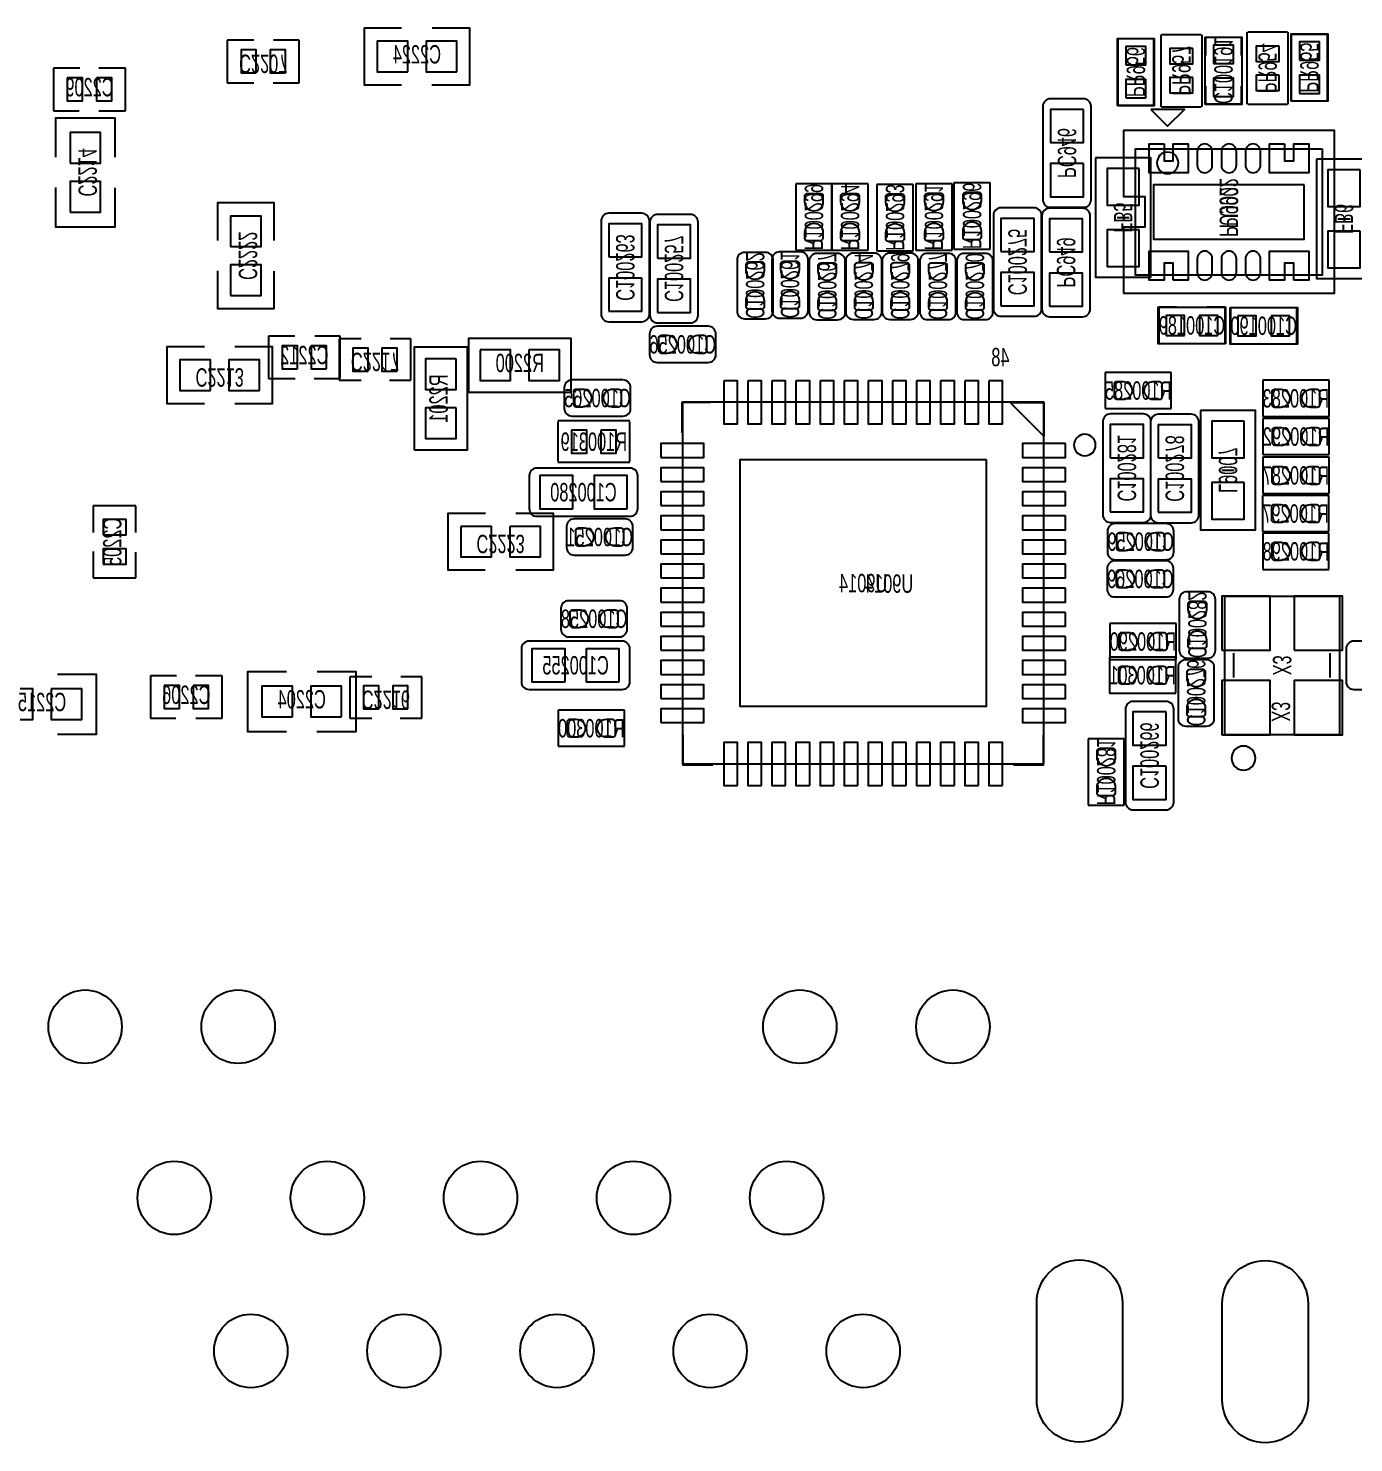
# Model space of a CAD drawing. Extents: x -3 to 113, y -19 to 74.
# Drawn here: x 71.02 to 93.01, y 4.13 to 27.6 of the extents above; entities that cross this region are included whole.
import ezdxf
from ezdxf.enums import TextEntityAlignment as Align

# ---------------------------------------------------------------- set-up
doc = ezdxf.new("R2010")
doc.units = 0
for name, color, linetype in [('PG_ASSEMBLY_BOTTOM', 254, 'CONTINUOUS'), ('PG_SILKSCREEN_BOTTOM', 254, 'CONTINUOUS'), ('PIN_BOTTOM', 12, 'CONTINUOUS'), ('RD_ASSEMBLY_BOTTOM', 40, 'CONTINUOUS'), ('RD_SILKSCREEN_BOTTOM', 254, 'CONTINUOUS')]:
    doc.layers.add(name, color=color, linetype=linetype)

msp = doc.modelspace()

# ---------------------------------------------------------------- linework, layer by layer
at = {"layer": 'PG_ASSEMBLY_BOTTOM'}
for points in [[(77.211428, 27.601418), (76.589128, 27.601418), (76.589128, 26.661618), (77.211428, 26.661618)], [(77.715618, 26.661618), (78.341728, 26.661618), (78.341728, 27.601418), (77.719428, 27.601418)], [(89.80678, 27.493468), (89.80678, 26.299668)], [(90.477086, 27.493468), (89.822274, 27.493468)], [(90.49258, 26.299668), (90.49258, 27.493468)], [(91.237562, 27.535124), (91.237562, 26.341324)], [(91.907868, 27.535124), (91.253056, 27.535124)], [(91.923362, 26.341324), (91.923362, 27.535124)], [(74.318622, 27.403044), (74.318622, 26.698448)], [(74.760074, 27.403044), (74.318622, 27.403044)], [(75.512422, 27.403044), (75.08875, 27.403044)], [(75.512422, 26.698448), (75.512422, 27.403044)], [(71.436484, 26.938478), (71.436484, 26.233882)], [(71.870824, 26.938478), (71.436484, 26.938478)], [(72.630284, 26.938478), (72.187562, 26.938478)], [(72.630284, 26.233882), (72.630284, 26.938478)], [(74.318622, 26.698448), (74.761344, 26.698448)], [(75.078082, 26.698448), (75.512422, 26.698448)], [(89.822274, 26.299668), (90.477086, 26.299668)], [(91.253056, 26.341324), (91.907868, 26.341324)], [(71.436484, 26.233882), (71.860156, 26.233882)], [(72.459596, 25.46477), (72.459596, 26.11247), (71.468996, 26.11247), (71.468996, 25.46477)], [(72.188832, 26.233882), (72.630284, 26.233882)], [(92.48775, 25.603962), (92.48775, 23.50389), (89.387934, 23.50389), (89.387934, 25.603962), (92.48775, 25.603962)], [(88.726264, 25.452324), (88.726264, 23.471124), (89.640664, 23.471124), (89.640664, 25.452324), (88.726264, 25.452324)], [(92.38996, 25.42921), (92.38996, 23.44801), (93.30436, 23.44801), (93.30436, 25.42921), (92.38996, 25.42921)], [(71.468996, 24.96058), (71.468996, 24.30907), (72.459596, 24.30907), (72.459596, 24.95677)], [(84.352638, 25.018238), (83.75269, 25.018238)], [(83.75269, 25.018238), (83.75269, 23.918418)], [(84.952078, 25.017984), (84.35213, 25.017984)], [(84.35213, 25.017984), (84.35213, 23.918164)], [(84.352638, 23.918418), (84.352638, 25.018238)], [(84.952078, 23.918164), (84.952078, 25.017984)], [(85.698584, 25.010364), (85.098636, 25.010364)], [(85.098636, 25.010364), (85.098636, 23.910544)], [(85.698584, 23.910544), (85.698584, 25.010364)], [(86.344506, 25.019762), (85.744558, 25.019762)], [(85.744558, 25.019762), (85.744558, 23.919942)], [(86.344506, 23.919942), (86.344506, 25.019762)], [(86.976712, 25.038304), (86.376764, 25.038304)], [(86.376764, 25.038304), (86.376764, 23.938484)], [(86.976712, 23.938484), (86.976712, 25.038304)], [(75.094592, 24.08047), (75.094592, 24.70277), (74.154792, 24.70277), (74.154792, 24.08047)], [(86.376764, 23.938484), (86.976712, 23.938484)], [(82.777076, 23.756112), (82.777076, 22.910038)], [(83.250278, 23.883112), (82.904076, 23.883112)], [(83.355942, 23.764748), (83.355942, 22.918674)], [(83.377278, 22.910038), (83.377278, 23.756112)], [(83.829144, 23.891748), (83.482942, 23.891748)], [(83.75269, 23.918418), (84.352638, 23.918418)], [(83.956144, 22.918674), (83.956144, 23.764748)], [(83.973416, 23.73884), (83.973416, 22.892766)], [(84.446618, 23.86584), (84.100416, 23.86584)], [(84.35213, 23.918164), (84.952078, 23.918164)], [(84.573618, 22.892766), (84.573618, 23.73884)], [(84.579714, 23.74392), (84.579714, 22.897846)], [(85.052916, 23.87092), (84.706714, 23.87092)], [(85.098636, 23.910544), (85.698584, 23.910544)], [(85.179916, 22.897846), (85.179916, 23.74392)], [(85.184234, 23.74392), (85.184234, 22.897846)], [(85.657436, 23.87092), (85.311234, 23.87092)], [(85.744558, 23.919942), (86.344506, 23.919942)], [(85.784436, 22.897846), (85.784436, 23.74392)], [(85.809582, 23.740364), (85.809582, 22.89429)], [(86.282784, 23.867364), (85.936582, 23.867364)], [(86.409784, 22.89429), (86.409784, 23.740364)], [(86.422992, 23.740364), (86.422992, 22.89429)], [(86.896194, 23.867364), (86.549992, 23.867364)], [(87.023194, 22.89429), (87.023194, 23.740364)], [(74.154792, 23.57628), (74.154792, 22.95017), (75.094592, 22.95017), (75.094592, 23.57247)], [(82.904076, 22.783038), (83.250278, 22.783038)], [(83.482942, 22.791674), (83.829144, 22.791674)], [(84.100416, 22.765766), (84.446618, 22.765766)], [(84.706714, 22.770846), (85.052916, 22.770846)], [(85.311234, 22.770846), (85.657436, 22.770846)], [(85.936582, 22.76729), (86.282784, 22.76729)], [(86.549992, 22.76729), (86.896194, 22.76729)], [(81.32572, 22.530054), (81.32572, 22.183852)], [(82.298794, 22.657054), (81.45272, 22.657054)], [(82.425794, 22.183852), (82.425794, 22.530054)], [(73.939146, 22.316186), (73.316846, 22.316186), (73.316846, 21.376386), (73.939146, 21.376386)], [(74.443336, 21.376386), (75.069446, 21.376386), (75.069446, 22.316186), (74.447146, 22.316186)], [(75.000612, 22.494494), (75.000612, 21.789898)], [(75.442064, 22.494494), (75.000612, 22.494494)], [(76.194412, 22.494494), (75.77074, 22.494494)], [(76.173076, 22.446996), (76.173076, 21.761196)], [(76.538328, 22.446996), (76.173076, 22.446996)], [(76.194412, 21.789898), (76.194412, 22.494494)], [(77.366876, 22.446996), (77.019404, 22.446996)], [(77.366876, 21.761196), (77.366876, 22.446996)], [(77.417676, 20.606512), (78.306676, 20.606512), (78.306676, 22.308312), (77.417676, 22.308312), (77.417676, 20.606512)], [(80.023716, 21.566124), (80.023716, 22.455124), (78.321916, 22.455124), (78.321916, 21.566124), (80.023716, 21.566124)], [(81.45272, 22.056852), (82.298794, 22.056852)], [(88.882982, 21.89099), (88.882982, 21.291042)], [(89.982802, 21.89099), (88.882982, 21.89099)], [(89.982802, 21.291042), (89.982802, 21.89099)], [(75.000612, 21.789898), (75.443334, 21.789898)], [(75.760072, 21.789898), (76.194412, 21.789898)], [(76.173076, 21.761196), (76.539598, 21.761196)], [(77.008736, 21.761196), (77.366876, 21.761196)], [(79.91094, 21.639276), (79.91094, 21.293074)], [(80.884014, 21.766276), (80.03794, 21.766276)], [(81.011014, 21.293074), (81.011014, 21.639276)], [(91.499182, 21.76145), (91.499182, 21.161502)], [(92.599002, 21.76145), (91.499182, 21.76145)], [(92.599002, 21.161502), (92.599002, 21.76145)], [(80.03794, 21.166074), (80.884014, 21.166074)], [(88.882982, 21.291042), (89.982802, 21.291042)], [(90.46591, 21.2598), (90.46591, 19.2786), (91.38031, 19.2786), (91.38031, 21.2598), (90.46591, 21.2598)], [(91.499182, 21.161502), (92.599002, 21.161502)], [(91.503246, 21.127212), (91.503246, 20.527264)], [(92.603066, 21.127212), (91.503246, 21.127212)], [(92.603066, 20.527264), (92.603066, 21.127212)], [(80.998314, 21.085556), (79.804514, 21.085556)], [(79.804514, 21.070062), (79.804514, 20.41525)], [(80.998314, 20.41525), (80.998314, 21.070062)], [(91.49969, 20.482814), (91.49969, 19.882866)], [(92.59951, 20.482814), (91.49969, 20.482814)], [(91.503246, 20.527264), (92.603066, 20.527264)], [(92.59951, 19.882866), (92.59951, 20.482814)], [(79.804514, 20.399756), (80.998314, 20.399756)], [(91.493848, 19.849846), (91.493848, 19.249898)], [(92.593668, 19.849846), (91.493848, 19.849846)], [(91.49969, 19.882866), (92.59951, 19.882866)], [(92.593668, 19.249898), (92.593668, 19.849846)], [(72.800972, 19.677634), (72.096376, 19.677634)], [(72.096376, 19.677634), (72.096376, 19.234912)], [(72.800972, 19.236182), (72.800972, 19.677634)], [(78.603348, 19.553174), (77.977238, 19.553174), (77.977238, 18.613374), (78.599538, 18.613374)], [(79.107538, 18.613374), (79.729838, 18.613374), (79.729838, 19.553174), (79.107538, 19.553174)], [(79.948024, 19.333972), (79.948024, 18.98777)], [(80.921098, 19.460972), (80.075024, 19.460972)], [(81.048098, 18.98777), (81.048098, 19.333972)], [(88.923114, 19.256756), (88.923114, 18.910554)], [(89.896188, 19.383756), (89.050114, 19.383756)], [(90.023188, 18.910554), (90.023188, 19.256756)], [(91.493848, 19.249898), (92.593668, 19.249898)], [(91.498928, 19.222466), (91.498928, 18.622518)], [(92.598748, 19.222466), (91.498928, 19.222466)], [(92.598748, 18.622518), (92.598748, 19.222466)], [(72.096376, 18.918174), (72.096376, 18.483834)], [(72.800972, 18.483834), (72.800972, 18.907506)], [(80.075024, 18.86077), (80.921098, 18.86077)], [(89.050114, 18.783554), (89.896188, 18.783554)], [(88.918288, 18.639028), (88.918288, 18.292826)], [(89.891362, 18.766028), (89.045288, 18.766028)], [(90.018362, 18.292826), (90.018362, 18.639028)], [(91.498928, 18.622518), (92.598748, 18.622518)], [(72.096376, 18.483834), (72.800972, 18.483834)], [(80.828134, 18.10385), (79.98206, 18.10385)], [(89.045288, 18.165826), (89.891362, 18.165826)], [(90.114628, 18.125694), (90.114628, 17.27962)], [(90.58783, 18.252694), (90.241628, 18.252694)], [(90.71483, 17.27962), (90.71483, 18.125694)], [(79.85506, 17.97685), (79.85506, 17.630648)], [(80.955134, 17.630648), (80.955134, 17.97685)], [(88.961722, 17.72666), (88.961722, 17.126712)], [(90.061542, 17.72666), (88.961722, 17.72666)], [(90.061542, 17.126712), (90.061542, 17.72666)], [(79.98206, 17.503648), (80.828134, 17.503648)], [(88.955372, 17.167098), (88.955372, 16.56715)], [(90.055192, 17.167098), (88.955372, 17.167098)], [(90.055192, 16.56715), (90.055192, 17.167098)], [(90.241628, 17.15262), (90.58783, 17.15262)], [(75.30084, 16.92529), (74.65314, 16.92529), (74.65314, 15.93469), (75.30084, 15.93469)], [(75.80503, 15.93469), (76.45654, 15.93469), (76.45654, 16.92529), (75.80884, 16.92529)], [(88.961722, 17.126712), (90.061542, 17.126712)], [(90.094816, 16.995902), (90.094816, 16.149828)], [(90.568018, 17.122902), (90.221816, 17.122902)], [(90.695018, 16.149828), (90.695018, 16.995902)], [(71.500238, 15.889986), (72.147938, 15.889986), (72.147938, 16.880586), (71.500238, 16.880586)], [(73.043034, 16.85671), (73.043034, 16.152114)], [(73.477374, 16.85671), (73.043034, 16.85671)], [(74.236834, 16.85671), (73.794112, 16.85671)], [(74.236834, 16.152114), (74.236834, 16.85671)], [(76.3524, 16.84147), (76.3524, 16.15567)], [(76.717652, 16.84147), (76.3524, 16.84147)], [(77.5462, 16.84147), (77.198728, 16.84147)], [(77.5462, 16.15567), (77.5462, 16.84147)], [(88.955372, 16.56715), (90.055192, 16.56715)], [(79.808832, 16.288258), (79.808832, 15.68831)], [(80.908652, 16.288258), (79.808832, 16.288258)], [(80.908652, 15.68831), (80.908652, 16.288258)], [(73.043034, 16.152114), (73.466706, 16.152114)], [(73.795382, 16.152114), (74.236834, 16.152114)], [(76.3524, 16.15567), (76.718922, 16.15567)], [(77.18806, 16.15567), (77.5462, 16.15567)], [(90.221816, 16.022828), (90.568018, 16.022828)], [(88.602058, 15.81023), (88.602058, 14.71041)], [(89.202006, 15.81023), (88.602058, 15.81023)], [(89.202006, 14.71041), (89.202006, 15.81023)], [(79.808832, 15.68831), (80.908652, 15.68831)], [(88.602058, 14.71041), (89.202006, 14.71041)]]:
    msp.add_lwpolyline(points, dxfattribs=at)
for points in [[(91.969082, 26.390092), (91.969082, 27.507692), (92.578682, 27.507692), (92.578682, 26.390092)], [(89.089992, 26.31567), (89.089992, 27.43327), (89.699592, 27.43327), (89.699592, 26.31567)], [(90.542872, 26.33726), (90.542872, 27.45486), (91.152472, 27.45486), (91.152472, 26.33726)], [(90.883994, 22.366732), (89.766394, 22.366732), (89.766394, 22.976332), (90.883994, 22.976332)], [(90.956892, 22.970236), (92.074492, 22.970236), (92.074492, 22.360636), (90.956892, 22.360636)], [(87.869522, 15.395956), (87.869522, 21.395944), (81.869534, 21.395944), (81.869534, 15.395956)], [(90.870786, 15.880842), (90.870786, 18.180812), (92.770706, 18.180812), (92.770706, 15.880842)]]:
    msp.add_lwpolyline(points, close=True, dxfattribs=at)
for points in [[(88.651334, 26.303986, 0.414214), (88.524334, 26.430986), (87.97798, 26.430986, 0.414214), (87.85098, 26.303986), (87.85098, 24.758142, 0.414214), (87.97798, 24.631142), (88.524334, 24.631142, 0.414214), (88.651334, 24.758142)], [(80.522572, 22.85873, 0.414214), (80.649572, 22.73173), (81.195926, 22.73173, 0.414214), (81.322926, 22.85873), (81.322926, 24.404574, 0.414214), (81.195926, 24.531574), (80.649572, 24.531574, 0.414214), (80.522572, 24.404574)], [(81.331054, 22.839934, 0.414214), (81.458054, 22.712934), (82.004408, 22.712934, 0.414214), (82.131408, 22.839934), (82.131408, 24.385778, 0.414214), (82.004408, 24.512778), (81.458054, 24.512778, 0.414214), (81.331054, 24.385778)], [(87.030814, 22.949916, 0.414214), (87.157814, 22.822916), (87.704168, 22.822916, 0.414214), (87.831168, 22.949916), (87.831168, 24.49576, 0.414214), (87.704168, 24.62276), (87.157814, 24.62276, 0.414214), (87.030814, 24.49576)], [(87.836248, 22.942296, 0.414214), (87.963248, 22.815296), (88.509602, 22.815296, 0.414214), (88.636602, 22.942296), (88.636602, 24.48814, 0.414214), (88.509602, 24.61514), (87.963248, 24.61514, 0.414214), (87.836248, 24.48814)], [(88.845136, 19.52879, 0.414214), (88.972136, 19.40179), (89.51849, 19.40179, 0.414214), (89.64549, 19.52879), (89.64549, 21.074634, 0.414214), (89.51849, 21.201634), (88.972136, 21.201634, 0.414214), (88.845136, 21.074634)], [(89.639902, 19.524218, 0.414214), (89.766902, 19.397218), (90.313256, 19.397218, 0.414214), (90.440256, 19.524218), (90.440256, 21.070062, 0.414214), (90.313256, 21.197062), (89.766902, 21.197062, 0.414214), (89.639902, 21.070062)], [(81.001616, 19.504406, 0.414214), (81.128616, 19.631406), (81.128616, 20.17776, 0.414214), (81.001616, 20.30476), (79.455772, 20.30476, 0.414214), (79.328772, 20.17776), (79.328772, 19.631406, 0.414214), (79.455772, 19.504406)], [(80.871568, 16.632174, 0.414214), (80.998568, 16.759174), (80.998568, 17.305528, 0.414214), (80.871568, 17.432528), (79.325724, 17.432528, 0.414214), (79.198724, 17.305528), (79.198724, 16.759174, 0.414214), (79.325724, 16.632174)], [(94.55658, 16.632174, 0.414214), (94.68358, 16.759174), (94.68358, 17.305528, 0.414214), (94.55658, 17.432528), (93.010736, 17.432528, 0.414214), (92.883736, 17.305528), (92.883736, 16.759174, 0.414214), (93.010736, 16.632174)], [(90.021918, 16.305784, 0.414214), (89.894918, 16.432784), (89.348564, 16.432784, 0.414214), (89.221564, 16.305784), (89.221564, 14.75994, 0.414214), (89.348564, 14.63294), (89.894918, 14.63294, 0.414214), (90.021918, 14.75994)]]:
    msp.add_lwpolyline(points, format="xyb", close=True, dxfattribs=at)
for points in [[(90.10142, 25.366726, 1), (89.742264, 25.366726, 1), (90.10142, 25.366726)], [(82.904076, 23.883112, 0.414214), (82.777076, 23.756112)], [(83.377278, 23.756112, 0.414214), (83.250278, 23.883112)], [(83.482942, 23.891748, 0.414214), (83.355942, 23.764748)], [(83.956144, 23.764748, 0.414214), (83.829144, 23.891748)], [(84.100416, 23.86584, 0.414214), (83.973416, 23.73884)], [(84.573618, 23.73884, 0.414214), (84.446618, 23.86584)], [(84.706714, 23.87092, 0.414214), (84.579714, 23.74392)], [(85.179916, 23.74392, 0.414214), (85.052916, 23.87092)], [(85.311234, 23.87092, 0.414214), (85.184234, 23.74392)], [(85.784436, 23.74392, 0.414214), (85.657436, 23.87092)], [(85.936582, 23.867364, 0.414214), (85.809582, 23.740364)], [(86.409784, 23.740364, 0.414214), (86.282784, 23.867364)], [(86.549992, 23.867364, 0.414214), (86.422992, 23.740364)], [(87.023194, 23.740364, 0.414214), (86.896194, 23.867364)], [(82.777076, 22.910038, 0.414214), (82.904076, 22.783038)], [(83.250278, 22.783038, 0.414214), (83.377278, 22.910038)], [(83.355942, 22.918674, 0.414214), (83.482942, 22.791674)], [(83.829144, 22.791674, 0.414214), (83.956144, 22.918674)], [(83.973416, 22.892766, 0.414214), (84.100416, 22.765766)], [(84.446618, 22.765766, 0.414214), (84.573618, 22.892766)], [(84.579714, 22.897846, 0.414214), (84.706714, 22.770846)], [(85.052916, 22.770846, 0.414214), (85.179916, 22.897846)], [(85.184234, 22.897846, 0.414214), (85.311234, 22.770846)], [(85.657436, 22.770846, 0.414214), (85.784436, 22.897846)], [(85.809582, 22.89429, 0.414214), (85.936582, 22.76729)], [(86.282784, 22.76729, 0.414214), (86.409784, 22.89429)], [(86.422992, 22.89429, 0.414214), (86.549992, 22.76729)], [(86.896194, 22.76729, 0.414214), (87.023194, 22.89429)], [(81.45272, 22.657054, 0.414214), (81.32572, 22.530054)], [(82.425794, 22.530054, 0.414214), (82.298794, 22.657054)], [(81.32572, 22.183852, 0.414214), (81.45272, 22.056852)], [(82.298794, 22.056852, 0.414214), (82.425794, 22.183852)], [(80.03794, 21.766276, 0.414214), (79.91094, 21.639276)], [(81.011014, 21.639276, 0.414214), (80.884014, 21.766276)], [(79.91094, 21.293074, 0.414214), (80.03794, 21.166074)], [(80.884014, 21.166074, 0.414214), (81.011014, 21.293074)], [(80.075024, 19.460972, 0.414214), (79.948024, 19.333972)], [(81.048098, 19.333972, 0.414214), (80.921098, 19.460972)], [(89.050114, 19.383756, 0.414214), (88.923114, 19.256756)], [(90.023188, 19.256756, 0.414214), (89.896188, 19.383756)], [(79.948024, 18.98777, 0.414214), (80.075024, 18.86077)], [(80.921098, 18.86077, 0.414214), (81.048098, 18.98777)], [(88.923114, 18.910554, 0.414214), (89.050114, 18.783554)], [(89.896188, 18.783554, 0.414214), (90.023188, 18.910554)], [(89.045288, 18.766028, 0.414214), (88.918288, 18.639028)], [(90.018362, 18.639028, 0.414214), (89.891362, 18.766028)], [(79.98206, 18.10385, 0.414214), (79.85506, 17.97685)], [(80.955134, 17.97685, 0.414214), (80.828134, 18.10385)], [(88.918288, 18.292826, 0.414214), (89.045288, 18.165826)], [(89.891362, 18.165826, 0.414214), (90.018362, 18.292826)], [(90.241628, 18.252694, 0.414214), (90.114628, 18.125694)], [(90.71483, 18.125694, 0.414214), (90.58783, 18.252694)], [(79.85506, 17.630648, 0.414214), (79.98206, 17.503648)], [(80.828134, 17.503648, 0.414214), (80.955134, 17.630648)], [(90.114628, 17.27962, 0.414214), (90.241628, 17.15262)], [(90.58783, 17.15262, 0.414214), (90.71483, 17.27962)], [(90.221816, 17.122902, 0.414214), (90.094816, 16.995902)], [(90.695018, 16.995902, 0.414214), (90.568018, 17.122902)], [(90.094816, 16.149828, 0.414214), (90.221816, 16.022828)], [(90.568018, 16.022828, 0.414214), (90.695018, 16.149828)]]:
    msp.add_lwpolyline(points, format="xyb", dxfattribs=at)
at = {"layer": 'PG_SILKSCREEN_BOTTOM'}
for points in [[(92.573856, 26.398982), (92.573856, 27.498802), (91.973908, 27.498802), (91.973908, 26.398982), (92.573856, 26.398982)], [(89.694766, 26.32456), (89.694766, 27.42438), (89.094818, 27.42438), (89.094818, 26.32456), (89.694766, 26.32456)], [(91.147646, 27.15006), (91.147646, 27.44597), (90.547698, 27.44597), (90.547698, 27.15006)], [(90.547698, 26.64206), (90.547698, 26.34615), (91.147646, 26.34615)], [(91.147646, 26.34615), (91.147646, 26.64206)], [(89.187782, 23.203916), (92.687902, 23.203916), (92.687902, 25.903936), (89.187782, 25.903936), (89.187782, 24.807926), (89.540842, 24.807926), (89.540842, 24.299926), (89.187782, 24.299926), (89.187782, 23.203916)], [(89.081864, 24.461724), (89.285064, 24.461724)], [(92.74556, 24.43861), (92.94876, 24.43861)], [(90.071194, 22.971506), (89.775284, 22.971506), (89.775284, 22.371558), (90.071194, 22.371558)], [(90.875104, 22.971506), (90.579194, 22.971506)], [(90.579194, 22.371558), (90.875104, 22.371558), (90.875104, 22.971506)], [(91.261692, 22.96541), (90.965782, 22.96541), (90.965782, 22.365462)], [(91.769692, 22.365462), (92.065602, 22.365462), (92.065602, 22.96541), (91.769692, 22.96541)], [(90.965782, 22.365462), (91.261692, 22.365462)], [(82.344768, 21.39188), (81.862168, 21.39188), (81.862168, 20.887944)], [(87.358728, 21.39315), (87.866728, 21.39315), (87.866728, 20.85975)], [(90.82151, 20.2692), (91.02471, 20.2692)], [(91.020646, 16.830802), (91.020646, 17.230852)], [(92.620846, 16.830802), (92.620846, 17.230852)], [(81.877408, 15.878556), (81.877408, 15.38224), (82.377534, 15.38224)], [(87.361522, 15.38224), (87.861648, 15.38224), (87.861648, 15.878556)]]:
    msp.add_lwpolyline(points, dxfattribs=at)
for points in [[(89.642442, 26.255726), (89.921842, 25.976326), (90.201242, 26.255726)], [(87.866728, 21.39315), (87.866728, 20.83435), (87.307928, 21.39315)]]:
    msp.add_lwpolyline(points, close=True, dxfattribs=at)
for points in [[(88.726772, 20.68703, 1), (88.367616, 20.68703, 1), (88.726772, 20.68703)], [(91.380056, 15.492222, 1), (90.98026, 15.492222, 1), (91.380056, 15.492222)]]:
    msp.add_lwpolyline(points, format="xyb", dxfattribs=at)
at = {"layer": 'PIN_BOTTOM'}
for points in [[(74.801222, 26.860246), (74.801222, 27.241246), (74.547222, 27.241246), (74.547222, 26.860246)], [(75.283822, 26.860246), (75.283822, 27.241246), (75.029822, 27.241246), (75.029822, 26.860246)], [(77.313028, 26.877518), (77.313028, 27.385518), (76.805028, 27.385518), (76.805028, 26.877518)], [(78.125828, 26.877518), (78.125828, 27.385518), (77.617828, 27.385518), (77.617828, 26.877518)], [(89.229692, 26.997152), (89.559892, 26.997152), (89.559892, 27.301952), (89.229692, 27.301952)], [(90.34018, 27.264868), (89.95918, 27.264868), (89.95918, 27.010868), (90.34018, 27.010868)], [(90.682572, 27.018742), (91.012772, 27.018742), (91.012772, 27.323542), (90.682572, 27.323542)], [(91.770962, 27.306524), (91.389962, 27.306524), (91.389962, 27.052524), (91.770962, 27.052524)], [(92.108782, 27.071574), (92.438982, 27.071574), (92.438982, 27.376374), (92.108782, 27.376374)], [(71.665084, 26.77668), (71.665084, 26.39568), (71.919084, 26.39568), (71.919084, 26.77668)], [(72.147684, 26.77668), (72.147684, 26.39568), (72.401684, 26.39568), (72.401684, 26.77668)], [(90.34018, 26.782268), (89.95918, 26.782268), (89.95918, 26.528268), (90.34018, 26.528268)], [(90.682572, 26.468578), (91.012772, 26.468578), (91.012772, 26.773378), (90.682572, 26.773378)], [(91.770962, 26.823924), (91.389962, 26.823924), (91.389962, 26.569924), (91.770962, 26.569924)], [(92.108782, 26.52141), (92.438982, 26.52141), (92.438982, 26.82621), (92.108782, 26.82621)], [(89.229692, 26.446988), (89.559892, 26.446988), (89.559892, 26.751788), (89.229692, 26.751788)], [(88.525985, 26.256107), (87.976075, 26.256107), (87.976075, 25.706197), (88.525985, 25.706197)], [(71.710296, 25.36317), (72.218296, 25.36317), (72.218296, 25.87117), (71.710296, 25.87117)], [(89.86266, 25.683972), (89.86266, 25.404064), (90.012774, 25.404064), (90.012774, 25.683972), (90.26271, 25.683972), (90.26271, 25.203912), (89.612724, 25.203912), (89.612724, 25.683972)], [(91.862656, 25.683972), (91.862656, 25.404064), (92.01277, 25.404064), (92.01277, 25.683972), (92.262706, 25.683972), (92.262706, 25.203912), (91.61272, 25.203912), (91.61272, 25.683972)], [(88.525985, 25.355931), (87.976075, 25.355931), (87.976075, 24.806021), (88.525985, 24.806021)], [(89.450164, 25.274524), (88.916764, 25.274524), (88.916764, 24.664924), (89.450164, 24.664924)], [(93.11386, 25.25141), (92.58046, 25.25141), (92.58046, 24.64181), (93.11386, 24.64181)], [(71.710296, 24.55037), (72.218296, 24.55037), (72.218296, 25.05837), (71.710296, 25.05837)], [(92.187903, 25.003887), (89.687781, 25.003887), (89.687781, 24.103965), (92.187903, 24.103965)], [(74.370692, 23.97887), (74.878692, 23.97887), (74.878692, 24.48687), (74.370692, 24.48687)], [(87.156163, 23.897971), (87.706073, 23.897971), (87.706073, 24.447881), (87.156163, 24.447881)], [(87.961597, 23.890351), (88.511507, 23.890351), (88.511507, 24.440261), (87.961597, 24.440261)], [(80.647921, 23.806785), (81.197831, 23.806785), (81.197831, 24.356695), (80.647921, 24.356695)], [(81.456403, 23.787989), (82.006313, 23.787989), (82.006313, 24.337899), (81.456403, 24.337899)], [(89.450164, 24.258524), (88.916764, 24.258524), (88.916764, 23.648924), (89.450164, 23.648924)], [(93.11386, 24.23541), (92.58046, 24.23541), (92.58046, 23.62581), (93.11386, 23.62581)], [(90.013028, 23.42388), (90.013028, 23.703788), (89.862914, 23.703788), (89.862914, 23.42388), (89.612978, 23.42388), (89.612978, 23.90394), (90.262964, 23.90394), (90.262964, 23.42388)], [(92.013024, 23.42388), (92.013024, 23.703788), (91.86291, 23.703788), (91.86291, 23.42388), (91.612974, 23.42388), (91.612974, 23.90394), (92.26296, 23.90394), (92.26296, 23.42388)], [(74.370692, 23.16607), (74.878692, 23.16607), (74.878692, 23.67407), (74.370692, 23.67407)], [(87.156163, 22.997795), (87.706073, 22.997795), (87.706073, 23.547705), (87.156163, 23.547705)], [(87.961597, 22.990175), (88.511507, 22.990175), (88.511507, 23.540085), (87.961597, 23.540085)], [(80.647921, 22.906609), (81.197831, 22.906609), (81.197831, 23.456519), (80.647921, 23.456519)], [(81.456403, 22.887813), (82.006313, 22.887813), (82.006313, 23.437723), (81.456403, 23.437723)], [(90.202512, 22.506432), (90.202512, 22.836632), (89.897712, 22.836632), (89.897712, 22.506432)], [(90.752676, 22.506432), (90.752676, 22.836632), (90.447876, 22.836632), (90.447876, 22.506432)], [(91.08821, 22.830536), (91.08821, 22.500336), (91.39301, 22.500336), (91.39301, 22.830536)], [(91.638374, 22.830536), (91.638374, 22.500336), (91.943174, 22.500336), (91.943174, 22.830536)], [(75.483212, 21.951696), (75.483212, 22.332696), (75.229212, 22.332696), (75.229212, 21.951696)], [(75.965812, 21.951696), (75.965812, 22.332696), (75.711812, 22.332696), (75.711812, 21.951696)], [(74.040746, 21.592286), (74.040746, 22.100286), (73.532746, 22.100286), (73.532746, 21.592286)], [(74.853546, 21.592286), (74.853546, 22.100286), (74.345546, 22.100286), (74.345546, 21.592286)], [(76.655676, 21.913596), (76.655676, 22.294596), (76.401676, 22.294596), (76.401676, 21.913596)], [(77.138276, 21.913596), (77.138276, 22.294596), (76.884276, 22.294596), (76.884276, 21.913596)], [(78.116176, 22.117812), (77.608176, 22.117812), (77.608176, 21.609812), (78.116176, 21.609812)], [(78.512416, 22.264624), (78.512416, 21.756624), (79.020416, 21.756624), (79.020416, 22.264624)], [(79.325216, 22.264624), (79.325216, 21.756624), (79.833216, 21.756624), (79.833216, 22.264624)], [(82.555334, 21.751544), (82.555334, 21.040344), (82.783934, 21.040344), (82.783934, 21.751544)], [(82.95513, 21.751544), (82.95513, 21.040344), (83.18373, 21.040344), (83.18373, 21.751544)], [(83.35518, 21.751544), (83.35518, 21.040344), (83.58378, 21.040344), (83.58378, 21.751544)], [(83.75523, 21.751544), (83.75523, 21.040344), (83.98383, 21.040344), (83.98383, 21.751544)], [(84.15528, 21.751544), (84.15528, 21.040344), (84.38388, 21.040344), (84.38388, 21.751544)], [(84.55533, 21.751544), (84.55533, 21.040344), (84.78393, 21.040344), (84.78393, 21.751544)], [(84.955126, 21.751544), (84.955126, 21.040344), (85.183726, 21.040344), (85.183726, 21.751544)], [(85.355176, 21.751544), (85.355176, 21.040344), (85.583776, 21.040344), (85.583776, 21.751544)], [(85.755226, 21.751544), (85.755226, 21.040344), (85.983826, 21.040344), (85.983826, 21.751544)], [(86.155276, 21.751544), (86.155276, 21.040344), (86.383876, 21.040344), (86.383876, 21.751544)], [(86.555326, 21.751544), (86.555326, 21.040344), (86.783926, 21.040344), (86.783926, 21.751544)], [(86.955122, 21.751544), (86.955122, 21.040344), (87.183722, 21.040344), (87.183722, 21.751544)], [(78.116176, 21.305012), (77.608176, 21.305012), (77.608176, 20.797012), (78.116176, 20.797012)], [(80.033114, 20.933156), (80.033114, 20.552156), (80.287114, 20.552156), (80.287114, 20.933156)], [(80.515714, 20.933156), (80.515714, 20.552156), (80.769714, 20.552156), (80.769714, 20.933156)], [(88.970485, 20.476845), (89.520395, 20.476845), (89.520395, 21.026755), (88.970485, 21.026755)], [(89.765251, 20.472273), (90.315161, 20.472273), (90.315161, 21.022183), (89.765251, 21.022183)], [(91.18981, 21.082), (90.65641, 21.082), (90.65641, 20.4724), (91.18981, 20.4724)], [(81.513934, 20.481544), (82.225134, 20.481544), (82.225134, 20.710144), (81.513934, 20.710144)], [(88.225122, 20.710144), (87.513922, 20.710144), (87.513922, 20.481544), (88.225122, 20.481544)], [(86.914228, 20.44065), (82.824828, 20.44065), (82.824828, 16.35125), (86.914228, 16.35125)], [(81.513934, 20.081748), (82.225134, 20.081748), (82.225134, 20.310348), (81.513934, 20.310348)], [(88.225122, 20.310348), (87.513922, 20.310348), (87.513922, 20.081748), (88.225122, 20.081748)], [(80.053688, 19.629628), (80.053688, 20.179538), (79.503778, 20.179538), (79.503778, 19.629628)], [(80.953864, 19.629628), (80.953864, 20.179538), (80.403954, 20.179538), (80.403954, 19.629628)], [(88.970485, 19.576669), (89.520395, 19.576669), (89.520395, 20.126579), (88.970485, 20.126579)], [(89.765251, 19.572097), (90.315161, 19.572097), (90.315161, 20.122007), (89.765251, 20.122007)], [(91.18981, 20.066), (90.65641, 20.066), (90.65641, 19.4564), (91.18981, 19.4564)], [(81.513934, 19.681698), (82.225134, 19.681698), (82.225134, 19.910298), (81.513934, 19.910298)], [(88.225122, 19.910298), (87.513922, 19.910298), (87.513922, 19.681698), (88.225122, 19.681698)], [(81.513934, 19.281648), (82.225134, 19.281648), (82.225134, 19.510248), (81.513934, 19.510248)], [(88.225122, 19.510248), (87.513922, 19.510248), (87.513922, 19.281648), (88.225122, 19.281648)], [(72.258174, 19.195034), (72.639174, 19.195034), (72.639174, 19.449034), (72.258174, 19.449034)], [(78.193138, 19.337274), (78.193138, 18.829274), (78.701138, 18.829274), (78.701138, 19.337274)], [(79.005938, 19.337274), (79.005938, 18.829274), (79.513938, 18.829274), (79.513938, 19.337274)], [(81.513934, 18.881598), (82.225134, 18.881598), (82.225134, 19.110198), (81.513934, 19.110198)], [(88.225122, 19.110198), (87.513922, 19.110198), (87.513922, 18.881598), (88.225122, 18.881598)], [(72.258174, 18.712434), (72.639174, 18.712434), (72.639174, 18.966434), (72.258174, 18.966434)], [(81.513934, 18.481548), (82.225134, 18.481548), (82.225134, 18.710148), (81.513934, 18.710148)], [(88.225122, 18.710148), (87.513922, 18.710148), (87.513922, 18.481548), (88.225122, 18.481548)], [(81.513934, 18.081752), (82.225134, 18.081752), (82.225134, 18.310352), (81.513934, 18.310352)], [(88.225122, 18.310352), (87.513922, 18.310352), (87.513922, 18.081752), (88.225122, 18.081752)], [(90.819986, 17.280763), (91.620086, 17.280763), (91.620086, 18.180685), (90.819986, 18.180685)], [(92.021406, 17.280763), (92.821506, 17.280763), (92.821506, 18.180685), (92.021406, 18.180685)], [(81.513934, 17.681702), (82.225134, 17.681702), (82.225134, 17.910302), (81.513934, 17.910302)], [(88.225122, 17.910302), (87.513922, 17.910302), (87.513922, 17.681702), (88.225122, 17.681702)], [(81.513934, 17.281652), (82.225134, 17.281652), (82.225134, 17.510252), (81.513934, 17.510252)], [(88.225122, 17.510252), (87.513922, 17.510252), (87.513922, 17.281652), (88.225122, 17.281652)], [(79.92364, 16.757396), (79.92364, 17.307306), (79.37373, 17.307306), (79.37373, 16.757396)], [(80.823816, 16.757396), (80.823816, 17.307306), (80.273906, 17.307306), (80.273906, 16.757396)], [(81.513934, 16.881602), (82.225134, 16.881602), (82.225134, 17.110202), (81.513934, 17.110202)], [(88.225122, 17.110202), (87.513922, 17.110202), (87.513922, 16.881602), (88.225122, 16.881602)], [(73.271634, 16.694912), (73.271634, 16.313912), (73.525634, 16.313912), (73.525634, 16.694912)], [(73.754234, 16.694912), (73.754234, 16.313912), (74.008234, 16.313912), (74.008234, 16.694912)], [(75.40244, 16.17599), (75.40244, 16.68399), (74.89444, 16.68399), (74.89444, 16.17599)], [(76.21524, 16.17599), (76.21524, 16.68399), (75.70724, 16.68399), (75.70724, 16.17599)], [(76.835, 16.30807), (76.835, 16.68907), (76.581, 16.68907), (76.581, 16.30807)], [(77.3176, 16.30807), (77.3176, 16.68907), (77.0636, 16.68907), (77.0636, 16.30807)], [(81.513934, 16.481552), (82.225134, 16.481552), (82.225134, 16.710152), (81.513934, 16.710152)], [(88.225122, 16.710152), (87.513922, 16.710152), (87.513922, 16.481552), (88.225122, 16.481552)], [(90.819986, 15.880969), (91.620086, 15.880969), (91.620086, 16.780891), (90.819986, 16.780891)], [(92.021406, 15.880969), (92.821506, 15.880969), (92.821506, 16.780891), (92.021406, 16.780891)], [(70.585838, 16.639286), (70.585838, 16.131286), (71.093838, 16.131286), (71.093838, 16.639286)], [(71.398638, 16.639286), (71.398638, 16.131286), (71.906638, 16.131286), (71.906638, 16.639286)], [(81.513934, 16.081756), (82.225134, 16.081756), (82.225134, 16.310356), (81.513934, 16.310356)], [(88.225122, 16.310356), (87.513922, 16.310356), (87.513922, 16.081756), (88.225122, 16.081756)], [(89.896569, 16.257905), (89.346659, 16.257905), (89.346659, 15.707995), (89.896569, 15.707995)], [(82.783934, 15.040356), (82.783934, 15.751556), (82.555334, 15.751556), (82.555334, 15.040356)], [(83.18373, 15.040356), (83.18373, 15.751556), (82.95513, 15.751556), (82.95513, 15.040356)], [(83.58378, 15.040356), (83.58378, 15.751556), (83.35518, 15.751556), (83.35518, 15.040356)], [(83.98383, 15.040356), (83.98383, 15.751556), (83.75523, 15.751556), (83.75523, 15.040356)], [(84.38388, 15.040356), (84.38388, 15.751556), (84.15528, 15.751556), (84.15528, 15.040356)], [(84.78393, 15.040356), (84.78393, 15.751556), (84.55533, 15.751556), (84.55533, 15.040356)], [(85.183726, 15.040356), (85.183726, 15.751556), (84.955126, 15.751556), (84.955126, 15.040356)], [(85.583776, 15.040356), (85.583776, 15.751556), (85.355176, 15.751556), (85.355176, 15.040356)], [(85.983826, 15.040356), (85.983826, 15.751556), (85.755226, 15.751556), (85.755226, 15.040356)], [(86.383876, 15.040356), (86.383876, 15.751556), (86.155276, 15.751556), (86.155276, 15.040356)], [(86.783926, 15.040356), (86.783926, 15.751556), (86.555326, 15.751556), (86.555326, 15.040356)], [(87.183722, 15.040356), (87.183722, 15.751556), (86.955122, 15.751556), (86.955122, 15.040356)], [(89.896569, 15.357729), (89.346659, 15.357729), (89.346659, 14.807819), (89.896569, 14.807819)]]:
    msp.add_lwpolyline(points, close=True, dxfattribs=at)
for points in [[(90.66276, 25.32888), (90.66276, 25.559004, 1), (90.412824, 25.559004), (90.412824, 25.32888, 1)], [(91.06281, 25.32888), (91.06281, 25.559004, 1), (90.812874, 25.559004), (90.812874, 25.32888, 1)], [(91.46286, 25.32888), (91.46286, 25.559004, 1), (91.212924, 25.559004), (91.212924, 25.32888, 1)], [(86.526624, 24.738584), (86.526624, 24.840184, -0.375524), (86.575138, 24.882602), (86.791038, 24.882602, -0.365699), (86.826852, 24.840184), (86.826852, 24.738584, -0.999521)], [(83.90255, 24.718518), (83.90255, 24.820118, -0.375524), (83.951064, 24.862536), (84.166964, 24.862536, -0.365699), (84.202778, 24.820118), (84.202778, 24.718518, -0.999521)], [(84.50199, 24.718264), (84.50199, 24.819864, -0.375524), (84.550504, 24.862282), (84.766404, 24.862282, -0.365699), (84.802218, 24.819864), (84.802218, 24.718264, -0.999521)], [(85.248496, 24.710644), (85.248496, 24.812244, -0.375524), (85.29701, 24.854662), (85.51291, 24.854662, -0.365699), (85.548724, 24.812244), (85.548724, 24.710644, -0.999521)], [(85.894418, 24.720042), (85.894418, 24.821642, -0.375524), (85.942932, 24.86406), (86.158832, 24.86406, -0.365699), (86.194646, 24.821642), (86.194646, 24.720042, -0.999521)], [(84.202778, 24.218138), (84.202778, 24.116538, -0.375524), (84.154264, 24.07412), (83.938364, 24.07412, -0.365699), (83.90255, 24.116538), (83.90255, 24.218138, -0.999521)], [(84.802218, 24.217884), (84.802218, 24.116284, -0.375524), (84.753704, 24.073866), (84.537804, 24.073866, -0.365699), (84.50199, 24.116284), (84.50199, 24.217884, -0.999521)], [(85.548724, 24.210264), (85.548724, 24.108664, -0.375524), (85.50021, 24.066246), (85.28431, 24.066246, -0.365699), (85.248496, 24.108664), (85.248496, 24.210264, -0.999521)], [(86.194646, 24.219662), (86.194646, 24.118062, -0.375524), (86.146132, 24.075644), (85.930232, 24.075644, -0.365699), (85.894418, 24.118062), (85.894418, 24.219662, -0.999521)], [(86.826852, 24.238204), (86.826852, 24.136604, -0.375524), (86.778338, 24.094186), (86.562438, 24.094186, -0.365699), (86.526624, 24.136604), (86.526624, 24.238204, -0.999521)], [(82.92719, 23.583138), (82.92719, 23.684738, -0.375524), (82.975704, 23.727156), (83.191604, 23.727156, -0.365699), (83.227418, 23.684738), (83.227418, 23.583138, -0.999521)], [(83.506056, 23.591774), (83.506056, 23.693374, -0.375524), (83.55457, 23.735792), (83.77047, 23.735792, -0.365699), (83.806284, 23.693374), (83.806284, 23.591774, -0.999521)], [(84.12353, 23.565866), (84.12353, 23.667466, -0.375524), (84.172044, 23.709884), (84.387944, 23.709884, -0.365699), (84.423758, 23.667466), (84.423758, 23.565866, -0.999521)], [(84.729828, 23.570946), (84.729828, 23.672546, -0.375524), (84.778342, 23.714964), (84.994242, 23.714964, -0.365699), (85.030056, 23.672546), (85.030056, 23.570946, -0.999521)], [(85.334348, 23.570946), (85.334348, 23.672546, -0.375524), (85.382862, 23.714964), (85.598762, 23.714964, -0.365699), (85.634576, 23.672546), (85.634576, 23.570946, -0.999521)], [(85.959696, 23.56739), (85.959696, 23.66899, -0.375524), (86.00821, 23.711408), (86.22411, 23.711408, -0.365699), (86.259924, 23.66899), (86.259924, 23.56739, -0.999521)], [(86.573106, 23.56739), (86.573106, 23.66899, -0.375524), (86.62162, 23.711408), (86.83752, 23.711408, -0.365699), (86.873334, 23.66899), (86.873334, 23.56739, -0.999521)], [(90.66276, 23.548848), (90.66276, 23.778972, 1), (90.412824, 23.778972), (90.412824, 23.548848, 1)], [(91.06281, 23.548848), (91.06281, 23.778972, 1), (90.812874, 23.778972), (90.812874, 23.548848, 1)], [(91.46286, 23.548848), (91.46286, 23.778972, 1), (91.212924, 23.778972), (91.212924, 23.548848, 1)], [(83.806284, 23.091394), (83.806284, 22.989794, -0.375524), (83.75777, 22.947376), (83.54187, 22.947376, -0.365699), (83.506056, 22.989794), (83.506056, 23.091394, -0.999521)], [(83.227418, 23.082758), (83.227418, 22.981158, -0.375524), (83.178904, 22.93874), (82.963004, 22.93874, -0.365699), (82.92719, 22.981158), (82.92719, 23.082758, -0.999521)], [(84.423758, 23.065486), (84.423758, 22.963886, -0.375524), (84.375244, 22.921468), (84.159344, 22.921468, -0.365699), (84.12353, 22.963886), (84.12353, 23.065486, -0.999521)], [(85.030056, 23.070566), (85.030056, 22.968966, -0.375524), (84.981542, 22.926548), (84.765642, 22.926548, -0.365699), (84.729828, 22.968966), (84.729828, 23.070566, -0.999521)], [(85.634576, 23.070566), (85.634576, 22.968966, -0.375524), (85.586062, 22.926548), (85.370162, 22.926548, -0.365699), (85.334348, 22.968966), (85.334348, 23.070566, -0.999521)], [(86.259924, 23.06701), (86.259924, 22.96541, -0.375524), (86.21141, 22.922992), (85.99551, 22.922992, -0.365699), (85.959696, 22.96541), (85.959696, 23.06701, -0.999521)], [(86.873334, 23.06701), (86.873334, 22.96541, -0.375524), (86.82482, 22.922992), (86.60892, 22.922992, -0.365699), (86.573106, 22.96541), (86.573106, 23.06701, -0.999521)], [(81.625694, 22.206966), (81.524094, 22.206966, -0.375524), (81.481676, 22.25548), (81.481676, 22.47138, -0.365699), (81.524094, 22.507194), (81.625694, 22.507194, -0.999521)], [(82.126074, 22.507194), (82.227674, 22.507194, -0.375524), (82.270092, 22.45868), (82.270092, 22.24278, -0.365699), (82.227674, 22.206966), (82.126074, 22.206966, -0.999521)], [(80.210914, 21.316188), (80.109314, 21.316188, -0.375524), (80.066896, 21.364702), (80.066896, 21.580602, -0.365699), (80.109314, 21.616416), (80.210914, 21.616416, -0.999521)], [(80.711294, 21.616416), (80.812894, 21.616416, -0.375524), (80.855312, 21.567902), (80.855312, 21.352002, -0.365699), (80.812894, 21.316188), (80.711294, 21.316188, -0.999521)], [(89.182702, 21.440902), (89.081102, 21.440902, -0.375524), (89.038684, 21.489416), (89.038684, 21.705316, -0.365699), (89.081102, 21.74113), (89.182702, 21.74113, -0.999521)], [(89.683082, 21.74113), (89.784682, 21.74113, -0.375524), (89.8271, 21.692616), (89.8271, 21.476716, -0.365699), (89.784682, 21.440902), (89.683082, 21.440902, -0.999521)], [(91.798902, 21.311362), (91.697302, 21.311362, -0.375524), (91.654884, 21.359876), (91.654884, 21.575776, -0.365699), (91.697302, 21.61159), (91.798902, 21.61159, -0.999521)], [(92.299282, 21.61159), (92.400882, 21.61159, -0.375524), (92.4433, 21.563076), (92.4433, 21.347176, -0.365699), (92.400882, 21.311362), (92.299282, 21.311362, -0.999521)], [(91.802966, 20.677124), (91.701366, 20.677124, -0.375524), (91.658948, 20.725638), (91.658948, 20.941538, -0.365699), (91.701366, 20.977352), (91.802966, 20.977352, -0.999521)], [(92.303346, 20.977352), (92.404946, 20.977352, -0.375524), (92.447364, 20.928838), (92.447364, 20.712938, -0.365699), (92.404946, 20.677124), (92.303346, 20.677124, -0.999521)], [(91.79941, 20.032726), (91.69781, 20.032726, -0.375524), (91.655392, 20.08124), (91.655392, 20.29714, -0.365699), (91.69781, 20.332954), (91.79941, 20.332954, -0.999521)], [(92.29979, 20.332954), (92.40139, 20.332954, -0.375524), (92.443808, 20.28444), (92.443808, 20.06854, -0.365699), (92.40139, 20.032726), (92.29979, 20.032726, -0.999521)], [(91.793568, 19.399758), (91.691968, 19.399758, -0.375524), (91.64955, 19.448272), (91.64955, 19.664172, -0.365699), (91.691968, 19.699986), (91.793568, 19.699986, -0.999521)], [(92.293948, 19.699986), (92.395548, 19.699986, -0.375524), (92.437966, 19.651472), (92.437966, 19.435572, -0.365699), (92.395548, 19.399758), (92.293948, 19.399758, -0.999521)], [(80.247998, 19.010884), (80.146398, 19.010884, -0.375524), (80.10398, 19.059398), (80.10398, 19.275298, -0.365699), (80.146398, 19.311112), (80.247998, 19.311112, -0.999521)], [(80.748378, 19.311112), (80.849978, 19.311112, -0.375524), (80.892396, 19.262598), (80.892396, 19.046698, -0.365699), (80.849978, 19.010884), (80.748378, 19.010884, -0.999521)], [(89.222834, 18.933414), (89.121234, 18.933414, -0.375524), (89.078816, 18.981928), (89.078816, 19.197828, -0.365699), (89.121234, 19.233642), (89.222834, 19.233642, -0.999521)], [(89.723214, 19.233642), (89.824814, 19.233642, -0.375524), (89.867232, 19.185128), (89.867232, 18.969228, -0.365699), (89.824814, 18.933414), (89.723214, 18.933414, -0.999521)], [(91.798648, 18.772378), (91.697048, 18.772378, -0.375524), (91.65463, 18.820892), (91.65463, 19.036792, -0.365699), (91.697048, 19.072606), (91.798648, 19.072606, -0.999521)], [(92.299028, 19.072606), (92.400628, 19.072606, -0.375524), (92.443046, 19.024092), (92.443046, 18.808192, -0.365699), (92.400628, 18.772378), (92.299028, 18.772378, -0.999521)], [(89.218008, 18.315686), (89.116408, 18.315686, -0.375524), (89.07399, 18.3642), (89.07399, 18.5801, -0.365699), (89.116408, 18.615914), (89.218008, 18.615914, -0.999521)], [(89.718388, 18.615914), (89.819988, 18.615914, -0.375524), (89.862406, 18.5674), (89.862406, 18.3515, -0.365699), (89.819988, 18.315686), (89.718388, 18.315686, -0.999521)], [(90.264742, 17.95272), (90.264742, 18.05432, -0.375524), (90.313256, 18.096738), (90.529156, 18.096738, -0.365699), (90.56497, 18.05432), (90.56497, 17.95272, -0.999521)], [(80.155034, 17.653762), (80.053434, 17.653762, -0.375524), (80.011016, 17.702276), (80.011016, 17.918176, -0.365699), (80.053434, 17.95399), (80.155034, 17.95399, -0.999521)], [(80.655414, 17.95399), (80.757014, 17.95399, -0.375524), (80.799432, 17.905476), (80.799432, 17.689576, -0.365699), (80.757014, 17.653762), (80.655414, 17.653762, -0.999521)], [(90.56497, 17.45234), (90.56497, 17.35074, -0.375524), (90.516456, 17.308322), (90.300556, 17.308322, -0.365699), (90.264742, 17.35074), (90.264742, 17.45234, -0.999521)], [(89.261442, 17.276572), (89.159842, 17.276572, -0.375524), (89.117424, 17.325086), (89.117424, 17.540986, -0.365699), (89.159842, 17.5768), (89.261442, 17.5768, -0.999521)], [(89.761822, 17.5768), (89.863422, 17.5768, -0.375524), (89.90584, 17.528286), (89.90584, 17.312386, -0.365699), (89.863422, 17.276572), (89.761822, 17.276572, -0.999521)], [(89.255092, 16.71701), (89.153492, 16.71701, -0.375524), (89.111074, 16.765524), (89.111074, 16.981424, -0.365699), (89.153492, 17.017238), (89.255092, 17.017238, -0.999521)], [(89.755472, 17.017238), (89.857072, 17.017238, -0.375524), (89.89949, 16.968724), (89.89949, 16.752824, -0.365699), (89.857072, 16.71701), (89.755472, 16.71701, -0.999521)], [(90.244676, 16.823182), (90.244676, 16.924782, -0.375524), (90.29319, 16.9672), (90.50909, 16.9672, -0.365699), (90.544904, 16.924782), (90.544904, 16.823182, -0.999521)], [(90.544904, 16.322802), (90.544904, 16.221202, -0.375524), (90.49639, 16.178784), (90.28049, 16.178784, -0.365699), (90.244676, 16.221202), (90.244676, 16.322802, -0.999521)], [(80.108552, 15.83817), (80.006952, 15.83817, -0.375524), (79.964534, 15.886684), (79.964534, 16.102584, -0.365699), (80.006952, 16.138398), (80.108552, 16.138398, -0.999521)], [(80.608932, 16.138398), (80.710532, 16.138398, -0.375524), (80.75295, 16.089884), (80.75295, 15.873984, -0.365699), (80.710532, 15.83817), (80.608932, 15.83817, -0.999521)], [(88.751918, 15.51051), (88.751918, 15.61211, -0.375524), (88.800432, 15.654528), (89.016332, 15.654528, -0.365699), (89.052146, 15.61211), (89.052146, 15.51051, -0.999521)], [(89.052146, 15.01013), (89.052146, 14.90853, -0.375524), (89.003632, 14.866112), (88.787732, 14.866112, -0.365699), (88.751918, 14.90853), (88.751918, 15.01013, -0.999521)], [(89.171018, 6.455156), (89.171018, 4.854956, -1), (87.748618, 4.854956), (87.748618, 6.455156, -1)], [(92.250768, 6.444488), (92.250768, 4.844288, -1), (90.828368, 4.844288), (90.828368, 6.444488, -1)]]:
    msp.add_lwpolyline(points, format="xyb", close=True, dxfattribs=at)
for centre in [(71.959978, 11.03503), (74.499978, 11.03503), (83.819746, 11.03503), (86.359746, 11.03503), (73.439782, 8.195056), (75.979782, 8.195056), (78.519782, 8.195056), (81.059782, 8.195056), (83.599782, 8.195056), (74.709782, 5.655056), (77.249782, 5.655056), (79.789782, 5.655056), (82.329782, 5.655056), (84.869782, 5.655056)]:
    msp.add_circle(centre, 0.6096, dxfattribs=at)

# ---------------------------------------------------------------- texts
at = {"layer": 'PG_SILKSCREEN_BOTTOM', "text_generation_flag": 2, "width": 0.666667}
msp.add_text('48', height=0.3048, dxfattribs=at).set_placement((87.297768, 21.994114))
at = {"layer": 'RD_ASSEMBLY_BOTTOM', "text_generation_flag": 2, "width": 0.666667}
for s, p in [('C2224', (77.465428, 27.017218)), ('C2209', (72.033384, 26.47188)), ('C100189', (90.325194, 22.519132)), ('C100190', (91.515692, 22.513036)), ('C2212', (75.597512, 22.027896)), ('C100256', (81.875884, 22.20468)), ('R2200', (79.172816, 21.896324)), ('C100265', (80.461104, 21.313648)), ('R100285', (89.432892, 21.438616)), ('R100283', (92.049092, 21.309076)), ('R100292', (92.053156, 20.674838)), ('R100287', (92.0496, 20.03044)), ('C100280', (80.228694, 19.752056)), ('R100297', (92.043758, 19.397472)), ('C100251', (80.498188, 19.008344)), ('C100259', (89.473024, 18.931128)), ('R100298', (92.048838, 18.770092)), ('U9014', (84.869528, 18.24355)), ('C100269', (89.468452, 18.313654)), ('C100258', (80.405224, 17.651476)), ('R100290', (89.511632, 17.274286)), ('C100255', (80.098646, 16.879824)), ('R100301', (89.505282, 16.714724)), ('C2206', (73.639934, 16.390112)), ('C2215', (71.246238, 16.270986)), ('C2204', (75.55484, 16.31569)), ('R100300', (80.358742, 15.835884))]:
    msp.add_text(s, height=0.3048, dxfattribs=at).set_placement(p, align=Align.CENTER)
for s, rotation, p in [('PR956', 270, (89.242392, 26.87447)), ('C100191', 270, (90.695272, 26.89606)), ('PR955', 270, (92.121482, 26.948892)), ('C2207', 180, (74.915522, 27.165046)), ('PC946', 270, (88.098884, 25.531064)), ('C2214', 270, (71.849996, 25.21077)), ('R100299', 270, (83.900264, 24.468328)), ('R100294', 270, (84.499704, 24.468074)), ('R100293', 270, (85.24621, 24.460454)), ('R100291', 270, (85.892132, 24.469852)), ('R100296', 270, (86.524338, 24.488394)), ('PU902', 270, (90.785442, 24.553926)), ('FB5', 270, (89.031064, 24.461724)), ('FB6', 270, (92.69476, 24.43861)), ('C2222', 270, (74.510392, 23.82647)), ('C100275', 270, (87.278464, 23.722838)), ('C100263', 270, (80.770476, 23.631652)), ('C100257', 270, (81.578958, 23.612856)), ('PC949', 270, (88.084152, 23.715218)), ('C100262', 270, (82.924904, 23.332948)), ('C100261', 270, (83.503516, 23.341584)), ('C100267', 270, (84.121244, 23.315676)), ('C100274', 270, (84.727288, 23.320756)), ('C100279', 270, (85.331808, 23.320756)), ('C100277', 270, (85.957156, 23.3172)), ('C100270', 270, (86.57082, 23.3172)), ('C2217', 180, (76.769976, 22.218396)), ('C2213', 180, (74.193146, 21.960586)), ('R2201', 90, (77.976476, 21.457412)), ('C100281', 270, (89.09304, 20.301712)), ('C100278', 270, (89.887552, 20.29714)), ('L9007', 270, (90.77071, 20.2692)), ('C2205', 90, (72.562974, 19.080734)), ('C2223', 180, (78.853538, 19.197574)), ('C100282', 270, (90.262456, 17.702784)), ('X3', 270, (91.668346, 17.0307)), ('C100276', 270, (90.242644, 16.572992)), ('C2216', 180, (76.9493, 16.61287)), ('C100266', 270, (89.469468, 15.532862)), ('R100281', 270, (88.749632, 15.26032))]:
    msp.add_text(s, height=0.3048, rotation=rotation, dxfattribs=at).set_placement(p, align=Align.CENTER)
at = {"layer": 'RD_SILKSCREEN_BOTTOM', "text_generation_flag": 2, "width": 0.666667}
for s, p in [('PR956', (89.242392, 26.87447)), ('PR957', (89.99728, 26.896568)), ('C100191', (90.695272, 26.89606)), ('PR954', (91.428062, 26.938224)), ('PR955', (92.121482, 26.948892)), ('PC946', (88.09863, 25.531064)), ('PU902', (90.785442, 24.697944)), ('FB5', (89.031064, 24.461724)), ('FB6', (92.69476, 24.43861)), ('C100275', (87.278718, 23.722838)), ('C100263', (80.770476, 23.631652)), ('C100257', (81.578958, 23.612856)), ('PC949', (88.084152, 23.715218)), ('C100281', (89.09304, 20.301712)), ('C100278', (89.887806, 20.29714)), ('L9007', (90.77071, 20.2692)), ('X3', (91.64828, 16.261588)), ('C100266', (89.469214, 15.532862))]:
    msp.add_text(s, height=0.3048, rotation=270, dxfattribs=at).set_placement(p, align=Align.CENTER)
for s, p in [('C100189', (90.325194, 22.519132)), ('C100190', (91.515692, 22.513036)), ('R100319', (80.401414, 20.590256)), ('C100280', (80.228694, 19.75231)), ('U9014', (85.300058, 18.23466)), ('C100255', (80.098646, 16.880078))]:
    msp.add_text(s, height=0.3048, dxfattribs=at).set_placement(p, align=Align.CENTER)

doc.saveas('drawing.dxf')
